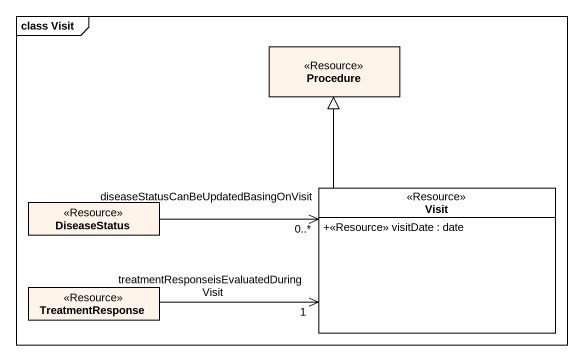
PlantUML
@startuml
mainframe class Visit
hide circle
hide empty members
skinparam classAttributeIconSize 0
class Procedure <<Resource>> #FFF4EA
class Visit <<Resource>> {
  +<<Resource>> visitDate : date
}
class DiseaseStatus <<Resource>> #FFF4EA
class TreatmentResponse <<Resource>> #FFF4EA
Visit -up-|> Procedure
DiseaseStatus -right-> "diseaseStatusCanBeUpdatedBasingOnVisit\n0..*" Visit
TreatmentResponse -right-> "treatmentResponseisEvaluatedDuringVisit\n1" Visit
@enduml
